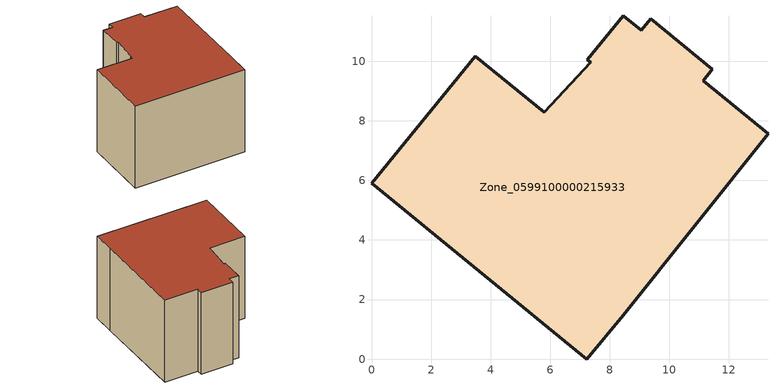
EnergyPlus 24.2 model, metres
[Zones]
Zone_0599100000215933
 floor ground (C_G): 9.37,11.42 11.44,9.73 11.13,9.34 13.31,7.57 8.44,1.48 7.22,0 0,5.9 3.48,10.17 5.79,8.28 6.03,8.53 7.36,9.96 7.25,10.05 8.45,11.52 9.05,11.03 z0
 wall outside (C_F): 0,5.9 7.22,0 8.44,1.48 13.31,7.57 11.13,9.34 11.44,9.73 9.37,11.42 9.05,11.03 8.45,11.52 7.25,10.05 7.36,9.96 6.03,8.53 5.79,8.28 3.48,10.17 0,5.9 z0:7.25
 roof outside (C_R): 7.36,9.96 6.03,8.53 5.79,8.28 3.48,10.17 0,5.9 7.22,0 8.44,1.48 13.31,7.57 11.13,9.34 11.44,9.73 9.37,11.42 9.05,11.03 8.45,11.52 7.25,10.05 z7.25
[BUILDING]
Pand.0599100000215933: North Axis=0; Terrain=City; Loads Convergence Tolerance Value=0.04; Temperature Convergence Tolerance Value=0.4; Solar Distribution=FullExterior; Maximum Number of Warmup Days=25; Minimum Number of Warmup Days=1
[Site:Location]
Rotterdam.The.Hague.AP_ZH_NLD Design_Conditions: Latitude=51.96; Longitude=4.45; Time Zone=1; Elevation=-4.5
[SITE:GROUNDTEMPERATURE:BUILDINGSURFACE]
18, 18, 18, 18, 18, 18, 18, 18, 18, 18, 18, 18
[MATERIAL] Thermal Absorptance=0.9; Solar Absorptance=0.7; Visible Absorptance=0.7
Name | Roughness | Thickness | Conductivity | Density | Specific Heat
G.TC.1946-1964 | MediumSmooth | 0.15 | 1 | 540 | 1210
F.TC.1946-1964 | Rough | 0.3 | 0.857143 | 1920 | 840
R.TC.1946-1964 | MediumRough | 0.2 | 0.235294 | 1500 | 1000
[CONSTRUCTION]
C_G: G.TC.1946-1964
C_F: F.TC.1946-1964
C_R: R.TC.1946-1964
[ZONE]
Zone_0599100000215933: Type=1; Multiplier=1; Ceiling Height=Autocalculate; Volume=Autocalculate; Floor Area=autocalculate; Part of Total Floor Area=Yes
[ZONEINFILTRATION:DESIGNFLOWRATE]
Infil_Zone_0599100000215933: Zone or ZoneList or Space or SpaceList=Zone_0599100000215933; Schedule=AlwaysOn; Design Flow Rate Calculation Method=Flow/Area; Flow Rate per Floor Area=0.003; Constant Term Coefficient=1; Temperature Term Coefficient=0; Velocity Term Coefficient=0; Velocity Squared Term Coefficient=0
[HVACTEMPLATE:ZONE:IDEALLOADSAIRSYSTEM]
Zone_0599100000215933: Maximum Heating Supply Air Temperature=50; Minimum Cooling Supply Air Temperature=13; Maximum Heating Supply Air Humidity Ratio=0.0156; Minimum Cooling Supply Air Humidity Ratio=0.0077; Heating Limit=NoLimit; Cooling Limit=NoLimit; Dehumidification Control Type=ConstantSensibleHeatRatio; Cooling Sensible Heat Ratio=0.7; Dehumidification Setpoint=60; Humidification Control Type=None; Humidification Setpoint=30; Outdoor Air Method=None; Outdoor Air Flow Rate per Person=0.00944; Outdoor Air Flow Rate per Zone Floor Area=0; Outdoor Air Flow Rate per Zone=0; Demand Controlled Ventilation Type=None; Outdoor Air Economizer Type=NoEconomizer; Heat Recovery Type=None; Sensible Heat Recovery Effectiveness=0.7; Latent Heat Recovery Effectiveness=0.65
[ZONECONTROL:THERMOSTAT]
ThermostatControl_Zone_0599100000215933: Zone or ZoneList=Zone_0599100000215933; Control Type Schedule=DualSetpointControlType; Control 1=Thermostat_Zone_0599100000215933; Temperature Difference Between Cutout And Setpoint=0
[THERMOSTATSETPOINT:DUALSETPOINT]
Thermostat_Zone_0599100000215933: Heating Setpoint Temperature Schedule=HeatingSetpoint_Zone_0599100000215933; Cooling Setpoint Temperature Schedule=CoolingSetpoint_Zone_0599100000215933
[SCHEDULE:COMPACT]
HeatingSetpoint_Zone_0599100000215933: Through: 12/31, For: AllDays, Until: 24:00, 21
CoolingSetpoint_Zone_0599100000215933: Through: 12/31, For: AllDays, Until: 24:00, 24
DualSetpointControlType: Through: 12/31, For: AllDays, Until: 24:00, 4
AlwaysOn: Through: 12/31, For: AllDays, Until: 24:00, 1
